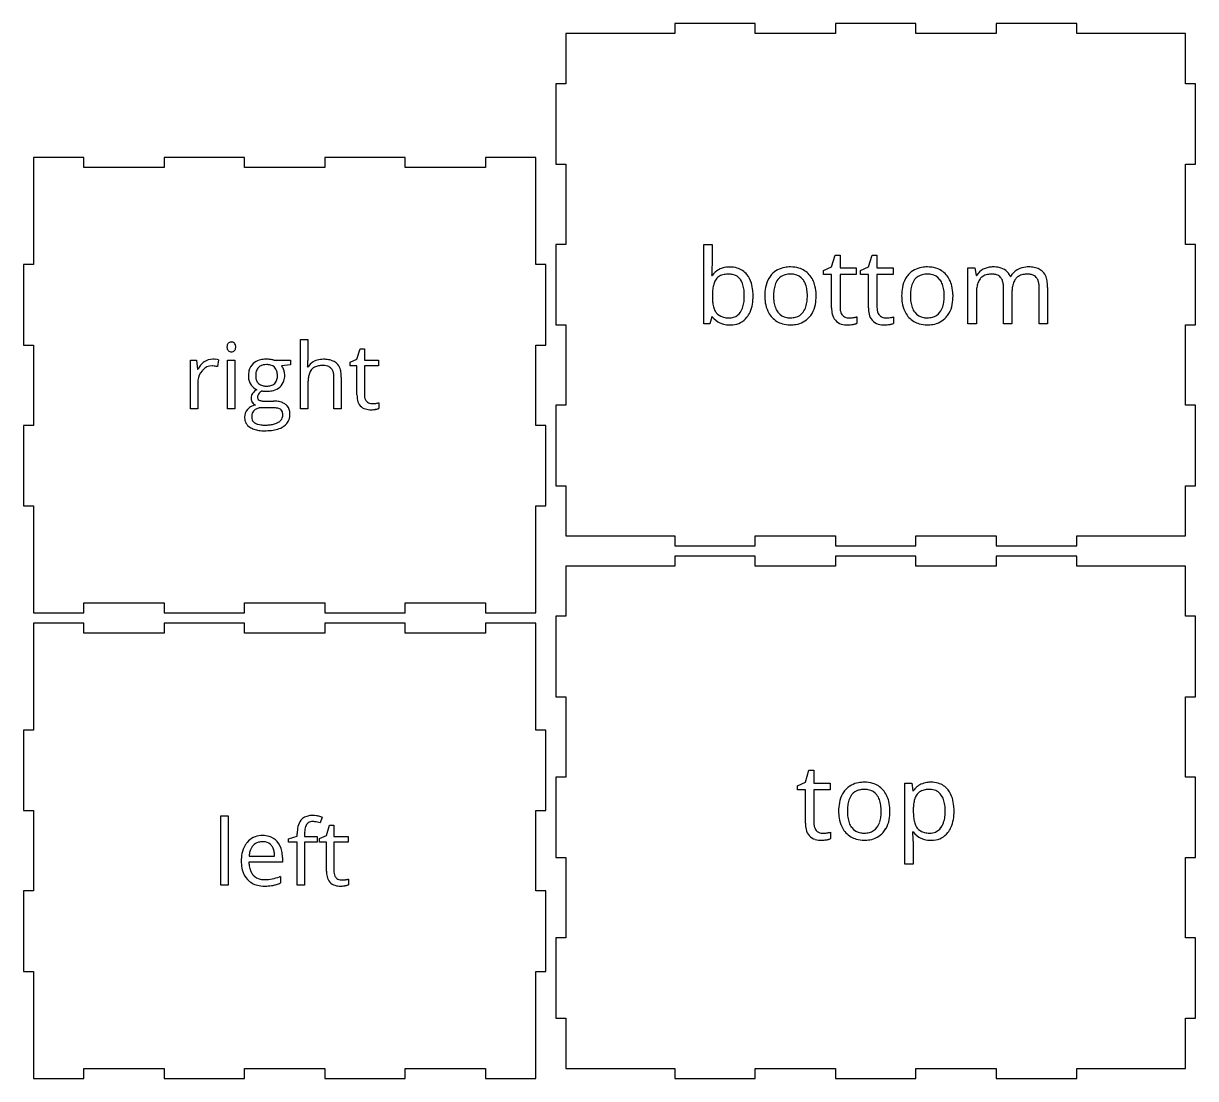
# Model space of a CAD drawing. Header units: millimetres. Extents: x 0 to 544, y 3 to 318.
# Drawn here: x 194 to 544, y 3 to 318 of the extents above; entities that cross this region are included whole.
import ezdxf

# ---------------------------------------------------------------- set-up
doc = ezdxf.new("R2010")
doc.units = ezdxf.units.MM

msp = doc.modelspace()

# ---------------------------------------------------------------- linework, layer by layer
at = {"layer": 'bottom_labelLayer'}
for p, q in [((397.18, 228.3), (397.18, 252.01)), ((397.18, 252.01), (399.7, 252.01)), ((399.7, 252.01), (399.7, 246.25)), ((435.32, 245.3), (436.39, 248.87)), ((436.39, 248.87), (437.85, 248.87)), ((437.85, 248.87), (437.85, 245)), ((446.34, 245.3), (447.4, 248.87)), ((447.4, 248.87), (448.87, 248.87)), ((448.87, 248.87), (448.87, 245)), ((432.93, 244.25), (435.32, 245.3)), ((443.94, 244.25), (446.34, 245.3)), ((399.58, 242.77), (399.7, 242.77)), ((432.93, 243.03), (432.93, 244.25)), ((435.32, 243.03), (432.93, 243.03)), ((435.32, 233.1), (435.32, 243.03)), ((437.85, 245), (442.7, 245)), ((442.7, 243.03), (437.85, 243.03)), ((437.85, 243.03), (437.85, 233.21)), ((442.7, 245), (442.7, 243.03)), ((443.94, 243.03), (443.94, 244.25)), ((446.34, 243.03), (443.94, 243.03)), ((446.34, 233.1), (446.34, 243.03)), ((448.87, 245), (453.71, 245)), ((453.71, 243.03), (448.87, 243.03)), ((448.87, 243.03), (448.87, 233.21)), ((453.71, 245), (453.71, 243.03)), ((476.01, 228.3), (476.01, 245)), ((476.01, 245), (478.07, 245)), ((478.07, 245), (478.48, 242.71)), ((478.48, 242.71), (478.6, 242.71)), ((488.66, 242.47), (488.78, 242.47)), ((486.65, 228.3), (486.65, 239.16)), ((497.3, 228.3), (497.3, 239.16)), ((499.82, 239.19), (499.82, 228.3)), ((478.54, 237.06), (478.54, 228.3)), ((489.18, 237.62), (489.18, 228.3)), ((398.99, 228.3), (397.18, 228.3)), ((399.52, 230.45), (398.99, 228.3)), ((399.7, 230.45), (399.52, 230.45)), ((442.82, 230.39), (442.82, 228.45)), ((453.83, 230.39), (453.83, 228.45)), ((478.54, 228.3), (476.01, 228.3)), ((489.18, 228.3), (486.65, 228.3)), ((499.82, 228.3), (497.3, 228.3))]:
    msp.add_line(p, q, dxfattribs=at)
for centre, radius, start, end in [((346.98, 246.2), 52.73, 358.1123, 0.0484), ((404.42, 239.48), 5.75, 95.1835, 145.1109), ((404.93, 236.63), 8.64, 89.8743, 96.8146), ((405.02, 237.54), 7.73, 74.2393, 90.5624), ((422.38, 238.55), 6.69, 99.1759, 137.9833), ((423.03, 235.48), 9.82, 89.7326, 100.076), ((423.16, 236.8), 8.5, 73.5223, 90.5692), ((463.25, 238.55), 6.69, 99.1759, 137.9833), ((463.9, 235.48), 9.82, 89.7326, 100.076), ((464.03, 236.8), 8.5, 73.5223, 90.5692), ((483.39, 239.29), 6, 93.8343, 117.5072), ((483.53, 238.05), 7.25, 89.9662, 94.2831), ((483.62, 237.02), 8.28, 77.5572, 90.5513), ((484.39, 240.33), 4.89, 52.7027, 78.0054), ((493.94, 238.89), 6.4, 95.8635, 117.9693), ((494.16, 237.32), 7.98, 89.9197, 96.2618), ((494.23, 236.51), 8.79, 79.9361, 90.3804), ((494.82, 239.68), 5.56, 62.9723, 80.1665), ((368.16, 245.26), 31.52, 355.4714, 355.653), ((361.65, 245.71), 38.04, 355.7239, 358.1259), ((404.32, 239.08), 4.33, 143.3382, 161.256), ((403.51, 239.62), 3.36, 120.1403, 142.4249), ((404, 238.71), 4.4, 100.4469, 119.6701), ((404.53, 236.05), 7.11, 89.5731, 100.7324), ((404.62, 237.31), 5.85, 78.6781, 90.375), ((405.11, 239.41), 3.69, 35.5408, 79.8011), ((405.53, 239.42), 5.79, 38.5631, 74.067), ((404.7, 239.12), 4.2, 32.7034, 35.5242), ((404.22, 238.39), 7.45, 16.4709, 38.4075), ((424.04, 237.63), 8.59, 150.7111, 169.4695), ((422.61, 238.37), 6.99, 138.1759, 150.2287), ((423.42, 238.37), 5.23, 142.9026, 162.375), ((422.44, 239.06), 4.03, 103.4685, 142.3119), ((422.94, 237.14), 6.02, 89.4806, 103.8805), ((423.03, 236.78), 6.38, 79.3453, 90.3175), ((423.52, 238.94), 4.16, 37.9578, 80.4006), ((423.66, 238.62), 6.62, 41.1446, 73.2134), ((422.66, 238.34), 5.21, 20.0257, 37.4351), ((422.71, 237.8), 7.87, 13.5014, 41.0703), ((464.91, 237.63), 8.59, 150.7111, 169.4695), ((463.49, 238.37), 6.99, 138.1759, 150.2287), ((464.29, 238.37), 5.23, 142.9026, 162.375), ((463.31, 239.06), 4.03, 103.4685, 142.3119), ((463.82, 237.14), 6.02, 89.4806, 103.8805), ((463.91, 236.78), 6.38, 79.3453, 90.3175), ((464.39, 238.94), 4.16, 37.9578, 80.4006), ((464.53, 238.62), 6.62, 41.1446, 73.2134), ((463.54, 238.34), 5.21, 20.0257, 37.4351), ((463.58, 237.8), 7.87, 13.5014, 41.0703), ((482.89, 240.19), 4.97, 117.121, 149.5424), ((483.04, 239.18), 4.24, 143.077, 161.3914), ((482.27, 239.7), 3.31, 123.702, 142.3022), ((482.6, 239.13), 3.97, 101.1546, 123.0656), ((483.08, 236.87), 6.28, 89.5573, 101.4832), ((483.14, 237.23), 5.92, 85.5238, 90.0794), ((483.3, 238.95), 4.2, 72.3601, 85.9562), ((483.79, 240.41), 2.65, 41.0611, 72.8994), ((483.45, 240.19), 3.06, 20.7071, 40.0218), ((484.66, 240.84), 4.32, 22.2098, 51.4971), ((493.36, 239.84), 5.28, 119.4042, 150.1829), ((493.55, 239.17), 4.18, 140.9765, 161.17), ((492.88, 239.66), 3.35, 122.3597, 140.2884), ((493.95, 238.95), 6.34, 118.2584, 120.063), ((493.25, 238.99), 4.11, 101.0032, 121.7841), ((493.74, 236.65), 6.51, 89.5621, 101.2962), ((493.8, 237.28), 5.87, 85.8145, 90.0686), ((493.95, 238.95), 4.2, 72.6395, 86.2568), ((494.44, 240.41), 2.66, 41.0408, 73.1793), ((494.1, 240.19), 3.06, 20.7071, 40.0218), ((495.43, 240.94), 4.17, 44.229, 62.6229), ((495.25, 240.86), 4.35, 19.5612, 43.3161), ((492.6, 239.87), 7.18, 7.5042, 19.9645), ((413.33, 236.98), 13.62, 171.0668, 177.8457), ((407.69, 237.89), 7.91, 160.8926, 171.2334), ((403.57, 238.47), 5.5, 15.7779, 32.0151), ((399.94, 237.4), 9.28, 6.1649, 16.0396), ((394.32, 236.76), 14.94, 359.7681, 6.3095), ((400.43, 237.21), 11.42, 5.1338, 16.7973), ((395.64, 236.7), 16.23, 359.8779, 5.4094), ((428.5, 236.75), 13.13, 169.2443, 180.3881), ((431.35, 236.72), 13.36, 173.0086, 180.2464), ((426.52, 237.34), 8.49, 162.0653, 173.1675), ((420.09, 237.39), 7.95, 7.744, 20.069), ((415.47, 236.73), 12.62, 359.7076, 7.8973), ((419.03, 236.84), 11.67, 1.1277, 13.88), ((469.37, 236.75), 13.13, 169.2443, 180.3881), ((472.22, 236.72), 13.36, 173.0086, 180.2464), ((467.39, 237.34), 8.49, 162.0653, 173.1675), ((460.96, 237.39), 7.95, 7.744, 20.069), ((456.34, 236.73), 12.62, 359.7076, 7.8973), ((459.9, 236.84), 11.67, 1.1277, 13.88), ((491.25, 237.29), 12.71, 171.3042, 178.3502), ((486.13, 238.09), 7.52, 161.0234, 171.4469), ((481.93, 239.61), 4.68, 7.9865, 20.795), ((479.19, 239.2), 7.46, 359.6948, 8.1471), ((500.29, 237.69), 11.12, 172.3777, 180.1829), ((496.08, 238.27), 6.86, 160.8732, 172.5273), ((492.58, 239.61), 4.68, 7.9865, 20.795), ((489.84, 239.2), 7.46, 359.6948, 8.1471), ((488.23, 239.25), 11.6, 359.7107, 7.6907), ((419.19, 236.68), 19.48, 177.6177, 180.0425), ((416.43, 236.6), 16.72, 179.7763, 185.7075), ((409.83, 235.92), 10.09, 185.5925, 194.2051), ((399.88, 236.03), 9.34, 343.4171, 353.6369), ((394.77, 236.64), 14.49, 353.4935, 0.2205), ((397.05, 236.58), 14.83, 350.6563, 0.338), ((428.02, 236.61), 12.65, 179.7745, 189.0933), ((424.77, 236.06), 9.36, 188.9102, 205.3171), ((430.79, 236.6), 12.81, 179.706, 187.9161), ((426.09, 235.92), 8.06, 187.7639, 200.0977), ((419.35, 236.06), 8.7, 342.3616, 353.7538), ((414.76, 236.62), 13.32, 353.5363, 0.2014), ((417.64, 236.58), 13.06, 349.1762, 0.3863), ((415.86, 236.67), 14.84, 359.9919, 1.542), ((468.89, 236.61), 12.65, 179.7745, 189.0933), ((465.64, 236.06), 9.36, 188.9102, 205.3171), ((471.67, 236.6), 12.81, 179.706, 187.9161), ((466.97, 235.92), 8.06, 187.7639, 200.0977), ((460.23, 236.06), 8.7, 342.3616, 353.7538), ((455.64, 236.62), 13.32, 353.5363, 0.2014), ((458.52, 236.58), 13.06, 349.1762, 0.3863), ((456.74, 236.67), 14.84, 359.9919, 1.542), ((496.15, 237.07), 17.61, 178.0976, 180.0253), ((503.2, 237.62), 14.03, 179.894, 180.0001), ((405.61, 234.82), 5.73, 193.943, 208.0218), ((403.9, 233.95), 3.81, 208.5536, 217.5606), ((403.76, 233.9), 3.67, 218.169, 253.8047), ((405.07, 233.8), 3.64, 286.0163, 326.8497), ((403.26, 235), 5.81, 326.7105, 343.6662), ((404.49, 234.72), 7.11, 321.3161, 335.5436), ((402.22, 235.7), 9.58, 335.8306, 350.8255), ((423.8, 235.66), 8.31, 205.656, 208.4461), ((422.55, 234.9), 6.85, 207.7947, 238.6758), ((423.51, 234.98), 5.31, 200.0846, 216.9132), ((422.56, 234.3), 4.14, 217.301, 261.7099), ((423.55, 234.26), 4.09, 284.5662, 322.6334), ((422.46, 235.05), 5.43, 323.0089, 342.6391), ((423.4, 235), 7.05, 318.144, 329.7566), ((422.04, 235.7), 8.58, 330.2507, 349.4116), ((443.27, 233.01), 7.95, 179.3551, 192.8478), ((439.28, 231.93), 3.82, 190.3818, 253.8772), ((442.94, 233.17), 5.09, 179.6417, 189.7506), ((441.15, 232.85), 3.27, 189.548, 205.7874), ((440.41, 232.51), 2.45, 206.1294, 221.4084), ((454.29, 233.01), 7.95, 179.3551, 192.8478), ((450.3, 231.93), 3.82, 190.3818, 253.8772), ((453.96, 233.17), 5.09, 179.6417, 189.7506), ((452.16, 232.85), 3.27, 189.548, 205.7874), ((451.42, 232.51), 2.45, 206.1294, 221.4084), ((464.68, 235.66), 8.31, 205.656, 208.4461), ((463.42, 234.9), 6.85, 207.7947, 238.6758), ((464.38, 234.98), 5.31, 200.0846, 216.9132), ((463.44, 234.3), 4.14, 217.301, 261.7099), ((464.42, 234.26), 4.09, 284.5662, 322.6334), ((463.34, 235.05), 5.43, 323.0089, 342.6391), ((464.27, 235), 7.05, 318.144, 329.7566), ((462.92, 235.7), 8.58, 330.2507, 349.4116), ((404.26, 233.71), 5.6, 215.585, 245.8362), ((404.68, 234.69), 6.67, 245.9802, 255.5456), ((404.44, 235.99), 5.87, 253.1382, 266.8483), ((404.9, 235.67), 7.67, 255.7755, 270.3185), ((404.63, 238.24), 8.13, 266.3776, 270.0511), ((404.69, 235.15), 5.04, 269.3869, 285.8631), ((404.96, 236.57), 8.58, 269.9226, 275.5482), ((405.36, 234.01), 5.99, 274.064, 321.4081), ((422.64, 235.07), 7.04, 238.8116, 253.2428), ((422.91, 236.12), 8.12, 253.5437, 270.4183), ((423, 236.39), 6.28, 260.5033, 270.2477), ((423.01, 237.82), 9.82, 269.7503, 279.8033), ((423.08, 235.99), 5.87, 269.4482, 284.7256), ((423.64, 234.8), 6.74, 278.8959, 317.9979), ((440.06, 234.6), 6.61, 253.7848, 270.8853), ((440.32, 232.45), 2.35, 221.5949, 262.3505), ((440.52, 233.46), 3.38, 261.3266, 270.1913), ((440.17, 234.48), 6.48, 270.0033, 270.7603), ((440.13, 235.88), 7.88, 270.8932, 275.5484), ((440.55, 238.39), 8.31, 269.8803, 278.3028), ((439.84, 238.94), 10.96, 275.526, 279.2939), ((440.1, 237.46), 9.46, 279.1863, 280.1143), ((440.63, 237.74), 7.66, 278.4154, 279.0079), ((440.52, 235.16), 7.12, 280.007, 283.3735), ((439.7, 243.69), 13.68, 278.959, 280.5105), ((441.15, 232.52), 4.4, 283.3069, 288.1198), ((440.58, 238.93), 8.83, 280.4848, 282.6268), ((441.36, 235.47), 5.29, 282.5877, 285.5795), ((441.75, 230.7), 2.49, 287.9888, 295.3048), ((441.75, 234.03), 3.8, 285.7235, 286.2561), ((451.08, 234.6), 6.61, 253.7848, 270.8853), ((451.34, 232.45), 2.35, 221.5949, 262.3505), ((451.54, 233.46), 3.38, 261.3266, 270.1913), ((451.18, 234.48), 6.48, 270.0033, 270.7603), ((451.14, 235.88), 7.88, 270.8932, 275.5484), ((451.56, 238.39), 8.31, 269.8803, 278.3028), ((450.85, 238.94), 10.96, 275.526, 279.2939), ((451.11, 237.46), 9.46, 279.1863, 280.1143), ((451.64, 237.74), 7.66, 278.4154, 279.0079), ((451.54, 235.16), 7.12, 280.007, 283.3735), ((450.71, 243.69), 13.68, 278.959, 280.5105), ((452.17, 232.52), 4.4, 283.3069, 288.1198), ((451.6, 238.93), 8.83, 280.4848, 282.6268), ((452.38, 235.47), 5.29, 282.5877, 285.5795), ((452.77, 230.7), 2.49, 287.9888, 295.3048), ((452.77, 234.03), 3.8, 285.7235, 286.2561), ((463.51, 235.07), 7.04, 238.8116, 253.2428), ((463.78, 236.12), 8.12, 253.5437, 270.4183), ((463.87, 236.39), 6.28, 260.5033, 270.2477), ((463.88, 237.82), 9.82, 269.7503, 279.8033), ((463.96, 235.99), 5.87, 269.4482, 284.7256), ((464.51, 234.8), 6.74, 278.8959, 317.9979)]:
    msp.add_arc(centre, radius, start, end, dxfattribs=at)
at = {"layer": 'bottom_outsideCutPath'}
for p, q in [((356, 315), (356, 300)), ((364.5, 315), (356, 315)), ((388.5, 315), (364.5, 315)), ((412.5, 318), (388.5, 318)), ((388.5, 318), (388.5, 315)), ((412.5, 315), (412.5, 318)), ((436.5, 315), (412.5, 315)), ((460.5, 318), (436.5, 318)), ((436.5, 318), (436.5, 315)), ((460.5, 315), (460.5, 318)), ((484.5, 315), (460.5, 315)), ((508.5, 318), (484.5, 318)), ((484.5, 318), (484.5, 315)), ((508.5, 315), (508.5, 318)), ((541, 315), (508.5, 315)), ((541, 300), (541, 315)), ((356, 300), (353, 300)), ((353, 300), (353, 276)), ((544, 300), (541, 300)), ((544, 276), (544, 300)), ((353, 276), (356, 276)), ((356, 276), (356, 252)), ((541, 252), (541, 276)), ((541, 276), (544, 276)), ((356, 252), (353, 252)), ((353, 252), (353, 228)), ((544, 252), (541, 252)), ((544, 228), (544, 252)), ((353, 228), (356, 228)), ((356, 228), (356, 204)), ((541, 204), (541, 228)), ((541, 228), (544, 228)), ((356, 204), (353, 204)), ((353, 204), (353, 180)), ((544, 204), (541, 204)), ((544, 180), (544, 204)), ((353, 180), (356, 180)), ((356, 180), (356, 165)), ((541, 165), (541, 180)), ((541, 180), (544, 180)), ((356, 165), (388.5, 165)), ((388.5, 165), (388.5, 162)), ((412.5, 162), (412.5, 165)), ((412.5, 165), (436.5, 165)), ((436.5, 165), (436.5, 162)), ((460.5, 162), (460.5, 165)), ((460.5, 165), (484.5, 165)), ((484.5, 165), (484.5, 162)), ((508.5, 162), (508.5, 165)), ((508.5, 165), (532.5, 165)), ((532.5, 165), (541, 165)), ((388.5, 162), (412.5, 162)), ((436.5, 162), (460.5, 162)), ((484.5, 162), (508.5, 162))]:
    msp.add_line(p, q, dxfattribs=at)
at = {"layer": 'left_labelLayer'}
for p, q in [((252.97, 60.73), (252.97, 81.39)), ((252.97, 81.39), (255.18, 81.39)), ((255.18, 81.39), (255.18, 60.73)), ((283.16, 81.07), (282.59, 79.31)), ((284.49, 75.55), (285.42, 78.66)), ((285.42, 78.66), (286.7, 78.66)), ((286.7, 78.66), (286.7, 75.28)), ((273.16, 74.57), (275.77, 75.36)), ((273.16, 73.57), (273.16, 74.57)), ((275.77, 73.57), (273.16, 73.57)), ((275.77, 75.36), (275.77, 76.17)), ((275.77, 60.73), (275.77, 73.57)), ((277.97, 76.23), (277.97, 75.28)), ((277.97, 75.28), (281.68, 75.28)), ((281.68, 73.57), (277.97, 73.57)), ((277.97, 73.57), (277.97, 60.73)), ((281.68, 75.28), (281.68, 73.57)), ((282.41, 74.63), (284.49, 75.55)), ((282.41, 73.57), (282.41, 74.63)), ((284.49, 73.57), (282.41, 73.57)), ((284.49, 64.91), (284.49, 73.57)), ((286.7, 75.28), (290.92, 75.28)), ((290.92, 73.57), (286.7, 73.57)), ((286.7, 73.57), (286.7, 65)), ((290.92, 75.28), (290.92, 73.57)), ((271.36, 67.61), (261.33, 67.61)), ((261.38, 69.4), (268.99, 69.4)), ((271.36, 69), (271.36, 67.61)), ((270.73, 63.37), (270.73, 61.4)), ((255.18, 60.73), (252.97, 60.73)), ((277.97, 60.73), (275.77, 60.73)), ((291.03, 62.55), (291.03, 60.86))]:
    msp.add_line(p, q, dxfattribs=at)
for centre, radius, start, end in [((279.81, 77.61), 3.87, 98.2552, 139.6203), ((280.41, 74.84), 6.7, 89.6697, 99.9314), ((280.42, 74.44), 7.1, 81.5641, 89.7017), ((279.92, 70.96), 10.62, 75.974, 81.6565), ((279.06, 67.4), 14.27, 73.2964, 76.0946), ((284.7, 76.28), 8.94, 167.5776, 180.6587), ((280.5, 77.26), 4.62, 141.7434, 168.2322), ((285.53, 76.35), 7.56, 171.6528, 178.4384), ((282.51, 76.81), 4.5, 161.8437, 171.7847), ((280.66, 77.43), 2.55, 145.0689, 162.1802), ((280.12, 77.78), 1.91, 102.7677, 144.338), ((280.39, 76.75), 2.97, 89.4859, 103.4198), ((280.4, 74.98), 4.74, 83.0761, 89.7927), ((280.11, 72.65), 7.09, 76.5184, 83.0217), ((279.28, 69.13), 10.71, 71.9613, 76.5918), ((265.14, 69.89), 5.65, 92.4763, 140.5386), ((265.1, 70.31), 3.36, 106.4657, 137.9176), ((265.36, 69.36), 4.35, 89.4422, 106.209), ((265.43, 67.76), 7.79, 89.9638, 93.9176), ((265.43, 69.17), 4.53, 79.6468, 90.291), ((265.5, 68.83), 6.72, 74.2126, 90.545), ((265.75, 70.65), 3.02, 40.0823, 80.6243), ((265.92, 70.38), 5.11, 41.2065, 74.0233), ((265.12, 69.69), 6.16, 11.5994, 41.1496), ((288.38, 76.23), 10.41, 178.1973, 180.0232), ((270.62, 67.96), 11.58, 168.9539, 180.3843), ((266.84, 68.73), 7.72, 149.4071, 169.1854), ((265.79, 69.29), 6.53, 140.1056, 148.9067), ((267.78, 68.94), 6.41, 160.3353, 172.5315), ((265.85, 69.65), 4.36, 138.0995, 160.5866), ((265.44, 70.41), 3.41, 23.4821, 39.7072), ((264.16, 69.88), 4.79, 8.7342, 23.2772), ((261.48, 69.44), 7.51, 359.6745, 8.9225), ((262.38, 69.06), 8.97, 359.6148, 12.0336), ((271.64, 67.88), 12.59, 179.9887, 181.7991), ((268.8, 67.72), 9.76, 181.3575, 194.492), ((270.18, 67.78), 8.85, 181.1447, 190.8007), ((269.68, 68.64), 8.33, 172.1545, 174.7615), ((265.65, 66.86), 6.49, 194.0877, 223.0538), ((267.05, 67.17), 5.67, 190.6006, 206.0275), ((265.67, 66.52), 4.14, 206.295, 222.5558), ((265.55, 66.45), 4.01, 223.0645, 258.1401), ((266.04, 74.03), 11.64, 270.1984, 292.209), ((265.48, 75.64), 13.34, 291.8255, 293.1614), ((291.42, 64.83), 6.93, 179.3551, 192.8478), ((287.94, 63.89), 3.33, 190.3818, 253.8772), ((291.14, 64.98), 4.44, 179.6417, 189.7506), ((289.57, 64.7), 2.85, 189.5479, 205.7874), ((288.92, 64.4), 2.14, 206.1295, 221.4084), ((265.31, 66.61), 6.07, 223.5466, 256.1957), ((265.93, 69.03), 8.57, 256.0088, 270.4848), ((266.04, 68.46), 6.07, 257.5312, 270.4319), ((266.01, 78.42), 17.96, 269.9669, 271.9931), ((266.18, 74.09), 13.63, 271.912, 275.9727), ((266.65, 69.74), 9.26, 275.9054, 281.6604), ((266.42, 70.58), 10.12, 281.9936, 287.8851), ((265.46, 73.54), 13.24, 287.9023, 293.4862), ((288.63, 66.22), 5.76, 253.7848, 270.8853), ((288.85, 64.34), 2.05, 221.5949, 262.3505), ((289.02, 65.23), 2.95, 261.3266, 270.1913), ((288.71, 66.11), 5.65, 270.003, 270.7606), ((288.68, 67.33), 6.87, 270.8933, 275.5484), ((289.05, 69.52), 7.24, 269.8804, 278.3028), ((288.43, 70), 9.56, 275.526, 279.294), ((288.65, 68.71), 8.24, 279.1862, 280.1144), ((289.12, 68.96), 6.67, 278.4155, 279.008), ((289.02, 66.71), 6.21, 280.0069, 283.3736), ((288.3, 74.15), 11.93, 278.9589, 280.5105), ((289.58, 64.4), 3.84, 283.307, 288.1197), ((289.08, 69.99), 7.7, 280.4848, 282.6268), ((289.76, 66.98), 4.61, 282.5877, 285.5795), ((290.1, 62.82), 2.17, 287.9889, 295.3048), ((290.1, 65.72), 3.31, 285.7237, 286.2565)]:
    msp.add_arc(centre, radius, start, end, dxfattribs=at)
at = {"layer": 'left_outsideCutPath'}
for p, q in [((197, 139), (197, 107)), ((212, 139), (197, 139)), ((212, 136), (212, 139)), ((260, 139), (236, 139)), ((236, 139), (236, 136)), ((260, 136), (260, 139)), ((308, 139), (284, 139)), ((284, 139), (284, 136)), ((308, 136), (308, 139)), ((347, 139), (332, 139)), ((332, 139), (332, 136)), ((347, 131), (347, 139)), ((236, 136), (212, 136)), ((284, 136), (260, 136)), ((332, 136), (308, 136)), ((347, 107), (347, 131)), ((197, 107), (194, 107)), ((194, 107), (194, 83)), ((350, 107), (347, 107)), ((350, 83), (350, 107)), ((194, 83), (197, 83)), ((197, 83), (197, 59)), ((347, 59), (347, 83)), ((347, 83), (350, 83)), ((197, 59), (194, 59)), ((194, 59), (194, 35)), ((350, 59), (347, 59)), ((350, 35), (350, 59)), ((194, 35), (197, 35)), ((197, 35), (197, 11)), ((347, 3), (347, 35)), ((347, 35), (350, 35)), ((197, 11), (197, 3)), ((212, 3), (212, 6)), ((212, 6), (236, 6)), ((236, 6), (236, 3)), ((260, 3), (260, 6)), ((260, 6), (284, 6)), ((284, 6), (284, 3)), ((308, 3), (308, 6)), ((308, 6), (332, 6)), ((332, 6), (332, 3)), ((197, 3), (212, 3)), ((236, 3), (260, 3)), ((284, 3), (308, 3)), ((332, 3), (347, 3))]:
    msp.add_line(p, q, dxfattribs=at)
at = {"layer": 'right_labelLayer'}
for p, q in [((276.75, 202.93), (276.75, 223.6)), ((276.75, 223.6), (278.95, 223.6)), ((278.95, 223.6), (278.95, 217.34)), ((293.6, 217.76), (294.53, 220.86)), ((294.53, 220.86), (295.81, 220.86)), ((295.81, 220.86), (295.81, 217.49)), ((243.86, 202.93), (243.86, 217.49)), ((243.86, 217.49), (245.68, 217.49)), ((245.68, 217.49), (245.94, 214.79)), ((252.24, 217.6), (251.94, 215.55)), ((254.97, 202.93), (254.97, 217.49)), ((254.97, 217.49), (257.17, 217.49)), ((257.17, 217.49), (257.17, 202.93)), ((268.73, 217.49), (273.76, 217.49)), ((273.76, 217.49), (273.76, 216.1)), ((291.52, 216.84), (293.6, 217.76)), ((295.81, 217.49), (300.03, 217.49)), ((300.03, 217.49), (300.03, 215.78)), ((245.94, 214.79), (246.04, 214.79)), ((273.76, 216.1), (271.06, 215.78)), ((278.85, 215.47), (278.98, 215.47)), ((291.52, 215.78), (291.52, 216.84)), ((293.6, 215.78), (291.52, 215.78)), ((293.6, 207.12), (293.6, 215.78)), ((300.03, 215.78), (295.81, 215.78)), ((295.81, 215.78), (295.81, 207.21)), ((246.07, 210.74), (246.07, 202.93)), ((278.95, 210.54), (278.95, 202.93)), ((286.71, 202.93), (286.71, 212.35)), ((288.91, 212.43), (288.91, 202.93)), ((267.97, 203.27), (265.33, 203.27)), ((266.1, 205.25), (268.67, 205.25)), ((300.14, 204.75), (300.14, 203.07)), ((246.07, 202.93), (243.86, 202.93)), ((257.17, 202.93), (254.97, 202.93)), ((278.95, 202.93), (276.75, 202.93)), ((288.91, 202.93), (286.71, 202.93))]:
    msp.add_line(p, q, dxfattribs=at)
for centre, radius, start, end in [((257.22, 221.45), 2.44, 170.8452, 180.3545), ((257.38, 221.43), 2.6, 179.8806, 185.3686), ((256.58, 221.34), 1.79, 184.9926, 198.204), ((256.31, 221.6), 1.52, 155.9679, 171.0516), ((255.96, 221.13), 1.14, 197.7934, 224.8942), ((255.87, 221.8), 1.03, 133.788, 155.9172), ((256.03, 221.62), 1.27, 92.6446, 133.471), ((256.08, 221.21), 1.68, 89.9692, 93.7642), ((256.1, 221.6), 1.3, 46.3708, 90.8879), ((256.23, 221.73), 1.11, 17.7252, 46.4473), ((256.26, 221.11), 1.08, 313.6154, 332.2678), ((255.93, 221.26), 1.44, 332.6322, 350.0705), ((255.63, 221.52), 1.75, 4.9428, 18.1901), ((255.1, 221.42), 2.28, 349.8345, 0.3891), ((254.86, 221.44), 2.52, 359.8848, 5.3181), ((250.48, 213.36), 4.39, 89.6797, 124.4406), ((250.53, 207.63), 10.12, 84.9923, 90.1281), ((250.77, 210.36), 7.39, 78.4892, 85.0266), ((256.03, 221.2), 1.24, 225.1301, 249.9001), ((256.07, 221.36), 1.4, 250.5, 270.5978), ((256.1, 221.25), 1.29, 269.1788, 314.2808), ((265.71, 212.96), 4.68, 106.2189, 131.5378), ((266.42, 210.64), 7.11, 93.633, 106.5409), ((266.66, 208.02), 9.74, 89.938, 94.0268), ((266.69, 209.31), 8.45, 82.5852, 90.185), ((266.95, 211.3), 6.44, 74.0089, 82.5695), ((259.12, 217.32), 19.83, 357.8674, 0.0683), ((283.25, 212.32), 5.38, 116.6658, 120.4183), ((283.35, 212.06), 5.66, 96.6652, 116.3782), ((283.56, 210.57), 7.16, 89.8927, 96.9959), ((283.63, 208.79), 8.94, 80.6863, 90.3537), ((284.19, 212.06), 5.62, 65.6023, 80.8844), ((284.86, 213.57), 3.97, 46.7401, 65.4131), ((252.53, 211.14), 7.45, 139.4139, 150.6033), ((251.12, 211.01), 5.03, 138.9576, 174.5422), ((251.19, 212.28), 5.69, 124.2321, 139.4161), ((251.26, 210.88), 5.23, 135.6209, 138.8377), ((250.32, 211.93), 3.82, 89.6335, 137.0881), ((250.34, 210.58), 5.17, 87.3437, 89.966), ((250.25, 208.99), 6.77, 81.5884, 87.1916), ((249.83, 206.07), 9.72, 77.4454, 81.636), ((267.54, 212.83), 6.37, 166.8196, 180.4839), ((265.43, 213.36), 4.19, 132.3288, 167.3341), ((267.47, 213), 4.12, 162.5912, 175.7343), ((266.07, 213.46), 2.65, 135.584, 163.0016), ((265.98, 213.52), 2.54, 122.5211, 134.9967), ((266.21, 213.1), 3.02, 101.062, 121.9739), ((266.54, 211.52), 4.63, 89.5859, 101.3334), ((266.63, 211.35), 4.79, 76.1095, 90.7028), ((267.25, 213.56), 2.5, 13.9536, 77.6674), ((265.1, 212.94), 4.74, 359.1806, 15.0432), ((268.25, 213.55), 3.58, 29.4584, 38.3577), ((266.79, 212.72), 5.27, 23.1846, 29.5422), ((265.39, 212.1), 6.8, 21.2506, 23.349), ((267.77, 213.04), 4.24, 6.8505, 20.9872), ((266.57, 212.88), 5.45, 359.8711, 7.0432), ((270.31, 216.68), 8.62, 351.9713, 354.9618), ((265.86, 217.06), 13.09, 354.9829, 357.8943), ((282.71, 213.14), 4.4, 119.8316, 147.9726), ((285.39, 211.37), 6.38, 160.1567, 171.5313), ((282.84, 212.31), 3.67, 140.6208, 160.5049), ((282.36, 212.64), 3.09, 118.4551, 139.6706), ((282.84, 211.69), 4.14, 100.1068, 118.0847), ((283.31, 209.21), 6.67, 89.592, 100.3595), ((283.38, 210.04), 5.84, 84.0198, 90.1511), ((283.6, 211.92), 3.95, 71.0828, 84.3691), ((284.09, 213.3), 2.49, 43.3791, 71.5386), ((283.96, 213.24), 2.62, 22.7024, 42.342), ((282.79, 212.75), 3.89, 8.4931, 22.658), ((284.9, 213.71), 3.84, 19.2204, 45.7661), ((282.69, 212.89), 6.2, 6.4734, 19.6468), ((279.38, 212.46), 9.53, 359.7945, 6.7744), ((252.76, 210.75), 6.69, 173.6907, 180.0883), ((266.73, 212.77), 5.56, 179.9759, 183.6207), ((265.73, 212.66), 4.56, 183.0161, 212.3123), ((265.92, 212.8), 4.79, 212.4714, 215.8875), ((269.15, 212.84), 5.8, 175.3393, 180.0864), ((267.65, 212.8), 4.3, 179.5618, 191.6529), ((266.15, 212.47), 2.77, 191.3555, 213.3661), ((265.8, 212.27), 2.36, 213.9574, 227.7972), ((266.11, 212.64), 2.85, 228.2621, 254.7341), ((267.33, 212.26), 2.43, 282.7797, 346.4829), ((265.38, 212.81), 4.47, 345.4362, 0.7466), ((267.9, 212.56), 4.09, 310.6098, 342.0924), ((266.97, 212.82), 5.05, 342.565, 0.5958), ((293.18, 210.55), 14.23, 178.108, 180.023), ((289.5, 210.71), 10.54, 171.3202, 178.3407), ((280.48, 212.39), 6.23, 359.6714, 8.6877), ((264.47, 206.12), 2.52, 161.7226, 180.4843), ((265.2, 212.22), 3.86, 215.1641, 247.4748), ((264.2, 206.19), 2.23, 144.4963, 161.3351), ((264.94, 205.64), 3.16, 132.7259, 144.1479), ((266.12, 204.38), 4.89, 125.2212, 132.8655), ((267.31, 202.72), 6.93, 121.2352, 125.3795), ((265.58, 206.42), 1.66, 147.5369, 180.2592), ((266.12, 206.06), 2.31, 128.0882, 147.14), ((267.13, 204.8), 3.92, 117.3935, 128.4095), ((266.42, 214.17), 5.98, 259.4963, 263.3904), ((266.51, 214.01), 4.28, 254.4016, 267.4349), ((266.53, 215.27), 7.09, 263.4837, 270.1271), ((266.61, 215.41), 5.68, 267.0154, 270.0323), ((266.55, 217.76), 9.58, 269.9692, 272.9312), ((266.68, 214.54), 4.8, 269.2257, 284.3773), ((266.72, 215.46), 7.27, 272.5335, 285.258), ((267.38, 213.17), 4.89, 284.9316, 310.6223), ((300.53, 207.04), 6.93, 179.3551, 192.8478), ((300.25, 207.18), 4.44, 179.6417, 189.7506), ((263.75, 200.2), 3.85, 113.8121, 138.3496), ((264.48, 206.09), 2.53, 179.9836, 182.9376), ((264, 206.04), 2.04, 182.1767, 215.3415), ((264.43, 198.75), 5.46, 102.2871, 114.1173), ((264.54, 206.44), 2.72, 215.465, 217.1749), ((264.22, 206.16), 2.29, 216.5862, 245.4969), ((264.98, 199.93), 3.31, 99.8103, 116.8229), ((265.06, 206.4), 1.14, 179.2919, 198.3581), ((264.85, 206.34), 0.922, 199.2292, 239.5691), ((265.02, 206.59), 1.22, 238.2204, 239.8453), ((265.17, 206.88), 1.55, 240.7303, 254.5027), ((265.29, 198.2), 5.07, 89.6435, 100.0209), ((265.59, 208.33), 3.06, 254.1637, 262.2123), ((265.92, 210.67), 5.42, 262.0556, 267.2083), ((266.08, 213.63), 8.39, 267.0919, 270.0863), ((268, 189.24), 14.03, 86.5054, 90.1399), ((268.72, 196.22), 9.02, 81.5744, 90.306), ((268.36, 194.96), 8.3, 81.4172, 86.5756), ((268.95, 198.75), 4.46, 73.41, 81.5907), ((269.22, 199.45), 5.76, 68.3672, 81.7399), ((269.64, 201.02), 2.09, 58.9972, 73.8586), ((269.86, 201.1), 3.98, 52.188, 68.2501), ((270.32, 201.71), 3.23, 8.6201, 51.8982), ((297.05, 206.1), 3.33, 190.3818, 253.8772), ((298.68, 206.9), 2.85, 189.5479, 205.7874), ((298.03, 206.61), 2.14, 206.1295, 221.4084), ((297.96, 206.55), 2.05, 221.5949, 262.3505), ((298.13, 207.44), 2.95, 261.3266, 270.1913), ((298.16, 211.73), 7.24, 269.8804, 278.3028), ((298.23, 211.17), 6.67, 278.4155, 279.008), ((297.42, 216.35), 11.93, 278.9589, 280.5105), ((298.19, 212.2), 7.7, 280.4848, 282.6268), ((298.87, 209.18), 4.61, 282.5877, 285.5795), ((299.21, 205.03), 2.17, 287.9889, 295.3048), ((299.21, 207.93), 3.31, 285.7237, 286.2565), ((263.4, 200.52), 3.37, 138.3916, 181.0053), ((264.68, 200.46), 4.66, 179.9785, 183.0227), ((263.6, 200.35), 3.57, 182.208, 207.7461), ((265.68, 200.51), 3.53, 168.2581, 180.382), ((264.37, 200.46), 2.21, 179.2207, 200.9356), ((264.51, 200.79), 2.32, 130.7945, 169.0413), ((264.1, 200.4), 1.95, 202.0287, 236.1457), ((264.67, 200.59), 2.58, 117.2304, 130.5023), ((268.45, 201.67), 3.22, 301.2231, 318.6238), ((269.98, 201.63), 1.39, 31.5095, 58.0778), ((269.04, 201.12), 2.41, 319.0766, 1.1407), ((269.62, 201.43), 1.81, 10.6609, 30.9362), ((268.47, 201.19), 2.98, 359.5461, 10.9905), ((269.5, 201.12), 4.05, 302.9904, 339.5495), ((268.8, 201.29), 4.77, 340.5269, 0.7201), ((268.73, 201.38), 4.84, 359.743, 9.7326), ((297.74, 208.43), 5.76, 253.7848, 270.8853), ((297.83, 208.32), 5.65, 270.003, 270.7606), ((297.79, 209.54), 6.87, 270.8933, 275.5484), ((297.54, 212.21), 9.56, 275.526, 279.294), ((297.76, 210.92), 8.24, 279.1862, 280.1144), ((298.13, 208.91), 6.21, 280.0069, 283.3736), ((298.69, 206.61), 3.84, 283.307, 288.1197), ((263.52, 200.39), 3.51, 208.9036, 236.4231), ((264.44, 201.71), 5.12, 235.9668, 251.2229), ((265.31, 204.27), 7.83, 251.2102, 262.7064), ((264.5, 200.9), 2.59, 235.0635, 238.5042), ((264.96, 201.73), 3.53, 239.1066, 254.4863), ((265.58, 203.85), 5.74, 254.2324, 263.4937), ((265.92, 208.75), 12.35, 262.5635, 270.2699), ((265.96, 207.12), 9.03, 263.4108, 270.1458), ((266.05, 213.87), 17.47, 269.7545, 276.617), ((266, 209.19), 11.1, 269.9071, 270.0007), ((266.06, 212.91), 14.82, 269.7957, 275.3991), ((266.61, 207.21), 9.1, 275.2957, 283.3516), ((266.83, 207.36), 10.92, 276.494, 286.4954), ((267.51, 203.49), 5.27, 283.137, 295.8573), ((268.18, 202.03), 3.66, 296.4047, 301.8009), ((268.08, 203.24), 6.61, 286.2542, 302.528), ((268.77, 202.06), 5.24, 303.187, 304.1723)]:
    msp.add_arc(centre, radius, start, end, dxfattribs=at)
at = {"layer": 'right_outsideCutPath'}
for p, q in [((197, 278), (197, 246)), ((212, 278), (197, 278)), ((212, 275), (212, 278)), ((260, 278), (236, 278)), ((236, 278), (236, 275)), ((260, 275), (260, 278)), ((308, 278), (284, 278)), ((284, 278), (284, 275)), ((308, 275), (308, 278)), ((347, 278), (332, 278)), ((332, 278), (332, 275)), ((347, 270), (347, 278)), ((236, 275), (212, 275)), ((284, 275), (260, 275)), ((332, 275), (308, 275)), ((347, 246), (347, 270)), ((197, 246), (194, 246)), ((194, 246), (194, 222)), ((350, 246), (347, 246)), ((350, 222), (350, 246)), ((194, 222), (197, 222)), ((197, 222), (197, 198)), ((347, 198), (347, 222)), ((347, 222), (350, 222)), ((197, 198), (194, 198)), ((194, 198), (194, 174)), ((350, 198), (347, 198)), ((350, 174), (350, 198)), ((194, 174), (197, 174)), ((197, 174), (197, 150)), ((347, 142), (347, 174)), ((347, 174), (350, 174)), ((197, 150), (197, 142)), ((212, 142), (212, 145)), ((212, 145), (236, 145)), ((236, 145), (236, 142)), ((260, 142), (260, 145)), ((260, 145), (284, 145)), ((284, 145), (284, 142)), ((308, 142), (308, 145)), ((308, 145), (332, 145)), ((332, 145), (332, 142)), ((197, 142), (212, 142)), ((236, 142), (260, 142)), ((284, 142), (308, 142)), ((332, 142), (347, 142))]:
    msp.add_line(p, q, dxfattribs=at)
at = {"layer": 'top_labelLayer'}
for p, q in [((427.51, 91.47), (428.57, 95.03)), ((428.57, 95.03), (430.04, 95.03)), ((430.04, 95.03), (430.04, 91.16)), ((425.12, 90.41), (427.51, 91.47)), ((430.04, 91.16), (434.88, 91.16)), ((434.88, 91.16), (434.88, 89.2)), ((457.18, 66.97), (457.18, 91.16)), ((457.18, 91.16), (459.24, 91.16)), ((459.24, 91.16), (459.59, 88.88)), ((425.12, 89.2), (425.12, 90.41)), ((427.51, 89.2), (425.12, 89.2)), ((427.51, 79.26), (427.51, 89.2)), ((434.88, 89.2), (430.04, 89.2)), ((430.04, 89.2), (430.04, 79.37)), ((459.59, 88.88), (459.71, 88.88)), ((459.71, 83.39), (459.71, 82.83)), ((435, 76.55), (435, 74.62)), ((459.71, 76.61), (459.53, 76.61)), ((459.71, 73.84), (459.71, 66.97)), ((459.71, 66.97), (457.18, 66.97))]:
    msp.add_line(p, q, dxfattribs=at)
for centre, radius, start, end in [((444.42, 84.71), 6.69, 99.1759, 137.9833), ((445.07, 81.64), 9.82, 89.7326, 100.076), ((445.2, 82.97), 8.5, 73.5223, 90.5692), ((445.7, 84.78), 6.62, 41.1446, 73.2134), ((464.65, 85.11), 6.33, 97.7066, 114.8822), ((464.93, 83.27), 8.2, 89.8468, 97.9474), ((465.03, 83.71), 7.75, 74.1923, 90.5785), ((465.57, 85.66), 5.73, 38.0523, 74.0417), ((446.08, 83.8), 8.59, 150.7111, 169.4695), ((444.66, 84.53), 6.99, 138.1759, 150.2287), ((445.46, 84.53), 5.23, 142.9026, 162.375), ((444.48, 85.23), 4.03, 103.4685, 142.3119), ((444.99, 83.3), 6.02, 89.4806, 103.8805), ((445.08, 82.94), 6.38, 79.3453, 90.3175), ((445.56, 85.11), 4.16, 37.9578, 80.4006), ((444.71, 84.5), 5.21, 20.0257, 37.4351), ((444.75, 83.96), 7.87, 13.5014, 41.0703), ((465.28, 84.96), 6.81, 132.3565, 144.9196), ((464.29, 85.23), 4.33, 141.8891, 160.5973), ((464.24, 86.1), 5.26, 115.4006, 132.3118), ((463.48, 85.8), 3.34, 118.557, 141.0243), ((464.02, 84.76), 4.51, 100.0868, 118.1918), ((464.54, 82.03), 7.29, 89.5904, 100.3502), ((464.6, 83.88), 5.44, 84.0379, 90.0848), ((464.83, 85.37), 3.93, 35.4482, 85.2267), ((463.69, 84.51), 5.36, 19.8991, 35.898), ((464.09, 84.53), 7.59, 16.3356, 37.9091), ((450.54, 82.92), 13.13, 169.2443, 180.3881), ((453.39, 82.89), 13.36, 173.0086, 180.2464), ((448.56, 83.5), 8.49, 162.0653, 173.1675), ((442.13, 83.56), 7.95, 7.744, 20.069), ((437.51, 82.89), 12.62, 359.7076, 7.8973), ((441.07, 83), 11.67, 1.1277, 13.88), ((471.83, 83.43), 12.12, 171.0868, 178.3248), ((467.15, 84.18), 7.37, 160.2896, 171.2453), ((461.14, 83.58), 8.07, 7.715, 19.886), ((456.5, 82.92), 12.76, 359.7108, 7.861), ((460.2, 83.33), 11.66, 4.5767, 16.6089), ((455.42, 82.86), 16.47, 359.9003, 4.9018), ((450.06, 82.78), 12.65, 179.7745, 189.0933), ((446.81, 82.23), 9.36, 188.9102, 205.3171), ((452.84, 82.76), 12.81, 179.706, 187.9161), ((448.14, 82.09), 8.06, 187.7639, 200.0977), ((441.4, 82.23), 8.7, 342.3616, 353.7538), ((436.81, 82.78), 13.32, 353.5363, 0.2014), ((439.69, 82.74), 13.06, 349.1762, 0.3863), ((437.91, 82.83), 14.84, 359.9919, 1.542), ((475.81, 83.24), 16.1, 178.0663, 179.4474), ((476.43, 82.76), 16.72, 179.7763, 185.7075), ((469.84, 82.08), 10.09, 185.5925, 194.2051), ((459.83, 82.42), 9.41, 343.9336, 355.1137), ((455.79, 82.83), 13.47, 354.8402, 0.1175), ((457.06, 82.74), 14.83, 350.6563, 0.338), ((435.46, 79.17), 7.95, 179.3551, 192.8478), ((431.47, 78.1), 3.82, 190.3818, 253.8772), ((435.13, 79.34), 5.09, 179.6417, 189.7506), ((433.33, 79.02), 3.27, 189.548, 205.7874), ((432.59, 78.68), 2.45, 206.1294, 221.4084), ((432.51, 78.61), 2.35, 221.5949, 262.3505), ((445.85, 81.83), 8.31, 205.656, 208.4461), ((444.59, 81.06), 6.85, 207.7947, 238.6758), ((445.55, 81.14), 5.31, 200.0846, 216.9132), ((444.61, 80.46), 4.14, 217.301, 261.7099), ((445.59, 80.43), 4.09, 284.5662, 322.6334), ((444.51, 81.21), 5.43, 323.0089, 342.6391), ((445.44, 81.16), 7.05, 318.144, 329.7566), ((444.09, 81.86), 8.58, 330.2507, 349.4116), ((465.62, 80.99), 5.73, 193.943, 208.0218), ((463.91, 80.12), 3.81, 208.5536, 217.5606), ((463.77, 80.06), 3.67, 218.169, 253.8047), ((464.76, 80.2), 3.92, 293.143, 324.1354), ((463.91, 80.92), 5.04, 323.1616, 325.0153), ((462.99, 81.49), 6.11, 325.5754, 344.1505), ((464.5, 80.88), 7.11, 321.3161, 335.5436), ((462.23, 81.86), 9.58, 335.8306, 350.8255), ((432.25, 80.76), 6.61, 253.7848, 270.8853), ((432.71, 79.63), 3.38, 261.3266, 270.1913), ((432.35, 80.64), 6.48, 270.0033, 270.7603), ((432.31, 82.04), 7.88, 270.8932, 275.5484), ((432.73, 84.55), 8.31, 269.8803, 278.3028), ((432.02, 85.11), 10.96, 275.526, 279.2939), ((432.28, 83.63), 9.46, 279.1863, 280.1143), ((432.81, 83.91), 7.66, 278.4154, 279.0079), ((432.71, 81.32), 7.12, 280.007, 283.3735), ((431.88, 89.86), 13.68, 278.959, 280.5105), ((433.34, 78.68), 4.4, 283.3069, 288.1198), ((432.77, 85.09), 8.83, 280.4848, 282.6268), ((433.55, 81.63), 5.29, 282.5877, 285.5795), ((433.94, 76.87), 2.49, 287.9888, 295.3048), ((433.94, 80.2), 3.8, 285.7235, 286.2561), ((444.68, 81.23), 7.04, 238.8116, 253.2428), ((444.95, 82.28), 8.12, 253.5437, 270.4183), ((445.04, 82.56), 6.28, 260.5033, 270.2477), ((445.05, 83.98), 9.82, 269.7503, 279.8033), ((445.13, 82.15), 5.87, 269.4482, 284.7256), ((445.68, 80.96), 6.74, 278.8959, 317.9979), ((435.79, 73.61), 23.93, 2.9503, 7.2021), ((439.66, 73.83), 20.05, 0.0318, 2.9016), ((464.27, 79.87), 5.6, 215.585, 245.8362), ((464.69, 80.86), 6.67, 245.9802, 255.5456), ((464.45, 82.16), 5.87, 253.1382, 266.8483), ((464.91, 81.83), 7.67, 255.7755, 270.3185), ((464.64, 84.41), 8.13, 266.3776, 270.0511), ((464.71, 80.54), 4.26, 269.2257, 292.043), ((464.96, 82.74), 8.58, 269.9226, 275.5482), ((465.37, 80.17), 5.99, 274.064, 321.4081)]:
    msp.add_arc(centre, radius, start, end, dxfattribs=at)
at = {"layer": 'top_outsideCutPath'}
for p, q in [((412.5, 159), (388.5, 159)), ((388.5, 159), (388.5, 156)), ((412.5, 156), (412.5, 159)), ((460.5, 159), (436.5, 159)), ((436.5, 159), (436.5, 156)), ((460.5, 156), (460.5, 159)), ((508.5, 159), (484.5, 159)), ((484.5, 159), (484.5, 156)), ((508.5, 156), (508.5, 159)), ((356, 156), (356, 141)), ((364.5, 156), (356, 156)), ((388.5, 156), (364.5, 156)), ((436.5, 156), (412.5, 156)), ((484.5, 156), (460.5, 156)), ((541, 156), (508.5, 156)), ((541, 141), (541, 156)), ((356, 141), (353, 141)), ((353, 141), (353, 117)), ((544, 141), (541, 141)), ((544, 117), (544, 141)), ((353, 117), (356, 117)), ((356, 117), (356, 93)), ((541, 93), (541, 117)), ((541, 117), (544, 117)), ((356, 93), (353, 93)), ((353, 93), (353, 69)), ((544, 93), (541, 93)), ((544, 69), (544, 93)), ((353, 69), (356, 69)), ((356, 69), (356, 45)), ((541, 45), (541, 69)), ((541, 69), (544, 69)), ((356, 45), (353, 45)), ((353, 45), (353, 21)), ((544, 45), (541, 45)), ((544, 21), (544, 45)), ((353, 21), (356, 21)), ((356, 21), (356, 6)), ((541, 6), (541, 21)), ((541, 21), (544, 21)), ((356, 6), (388.5, 6)), ((388.5, 6), (388.5, 3)), ((412.5, 3), (412.5, 6)), ((412.5, 6), (436.5, 6)), ((436.5, 6), (436.5, 3)), ((460.5, 3), (460.5, 6)), ((460.5, 6), (484.5, 6)), ((484.5, 6), (484.5, 3)), ((508.5, 3), (508.5, 6)), ((508.5, 6), (532.5, 6)), ((532.5, 6), (541, 6)), ((388.5, 3), (412.5, 3)), ((436.5, 3), (460.5, 3)), ((484.5, 3), (508.5, 3))]:
    msp.add_line(p, q, dxfattribs=at)

doc.saveas('drawing.dxf')
